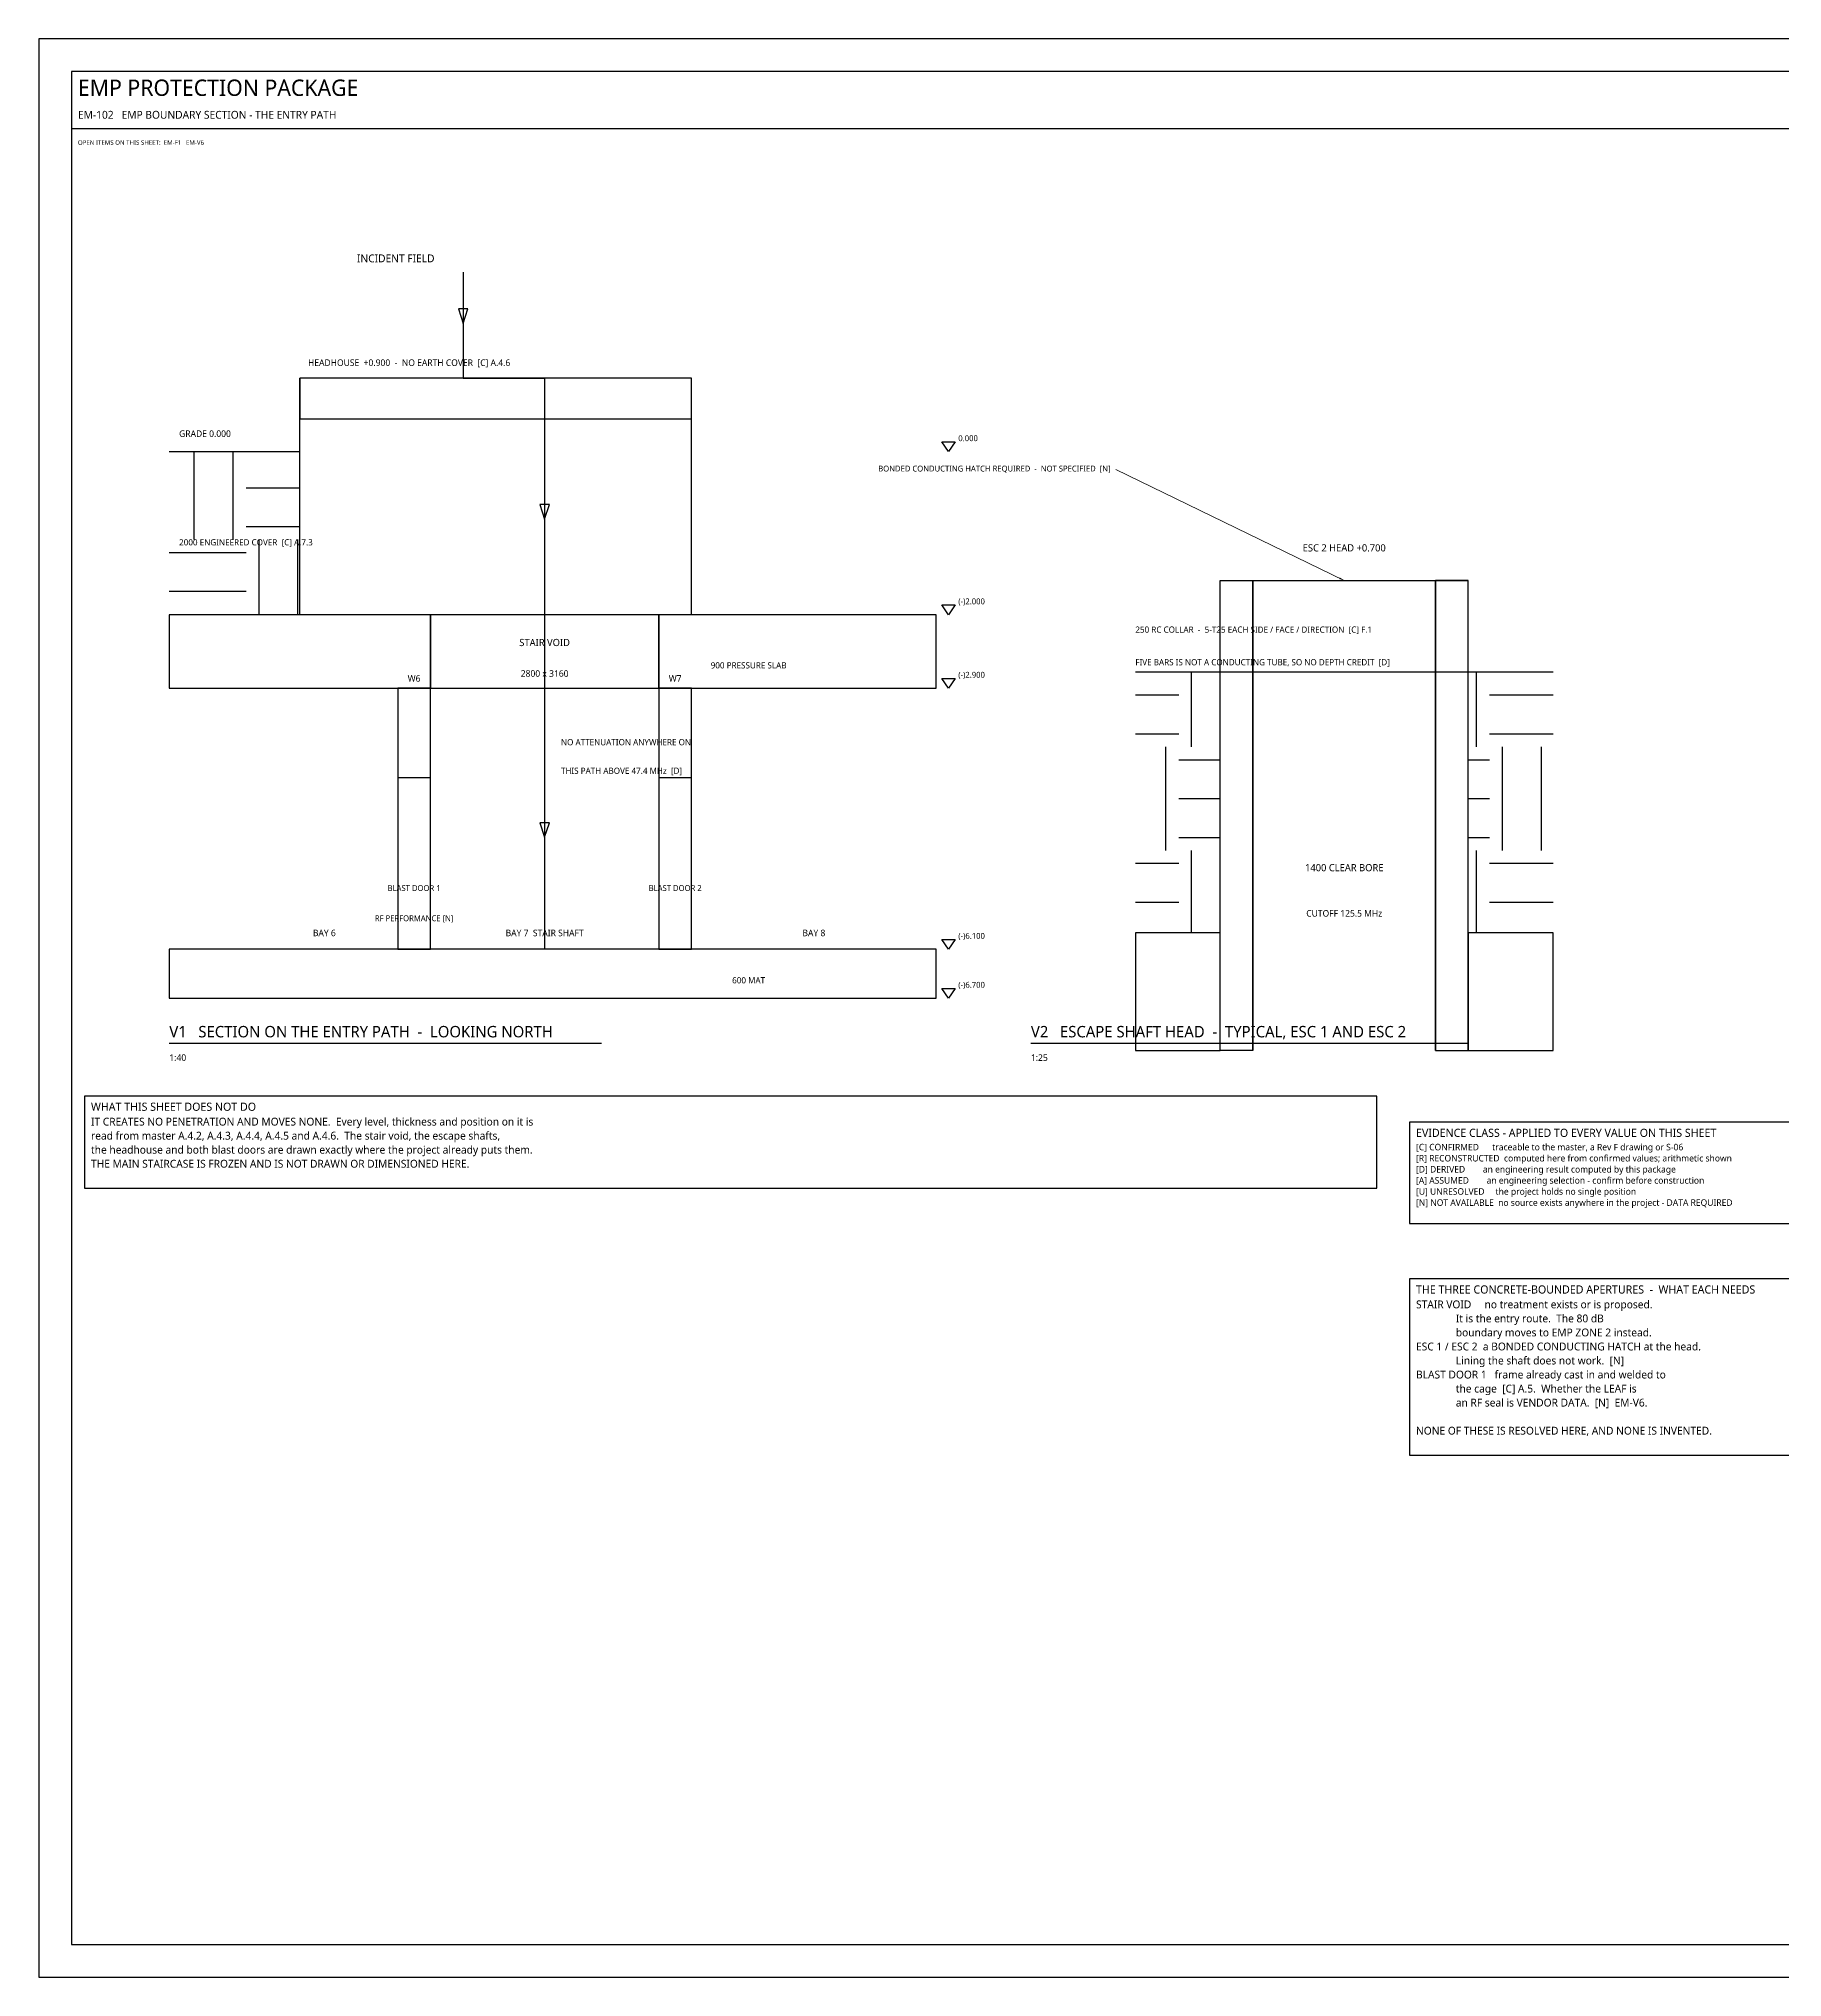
# Model space of a CAD drawing. Header units: millimetres. Extents: x 0 to 841, y 0 to 594.
# Drawn here: x 0 to 534, y 0 to 594 of the extents above; entities that cross this region are included whole.
import ezdxf
from ezdxf.enums import TextEntityAlignment as Align

# ---------------------------------------------------------------- set-up
doc = ezdxf.new("R2010")
doc.units = ezdxf.units.MM
for name, color, linetype in [('E-APERTURE', 1, 'Continuous'), ('E-SHIELD', 2, 'Continuous'), ('M-EXISTING', 8, 'Continuous'), ('M-FLAG', 1, 'Continuous'), ('M-LEVEL', 4, 'Continuous'), ('M-STRUCT', 7, 'Continuous'), ('M-TEXT', 7, 'Continuous'), ('M-TITLE', 7, 'Continuous'), ('S-CALLOUT', 2, 'Continuous'), ('S-LEVEL', 4, 'Continuous'), ('S-NOTE', 7, 'Continuous'), ('S-TEXT', 7, 'Continuous'), ('S-TITLE', 7, 'Continuous')]:
    doc.layers.add(name, color=color, linetype=linetype)
doc.styles.add('OpenSans', font='OpenSans-Regular.ttf')
doc.dimstyles.new('SC-DIM', dxfattribs={"dimtxt": 1.8, "dimasz": 1.6, "dimexe": 1.2, "dimexo": 1, "dimgap": 0.8, "dimtad": 1, "dimdec": 0, "dimblk": 'ARCHTICK', "dimcen": 2.5, "dimclrd": 4, "dimclre": 4, "dimclrt": 4, "dimazin": 3, "dimtfac": 1, "dimtmove": 0, "dimatfit": 3, "dimlwd": 13, "dimlwe": 13})

# ---------------------------------------------------------------- blocks, each defined once
blk = doc.blocks.new('LEVELMK')
at = {"layer": 'S-LEVEL'}
blk.add_lwpolyline([(0, 0), (-2, 3), (2, 3), (0, 0)], close=True, dxfattribs=at)
blk = doc.blocks.new('_ARCHTICK')
at = {"color": 0, "linetype": 'BYBLOCK', "const_width": 0.15}
blk.add_lwpolyline([(-0.5, -0.5), (0.5, 0.5)], dxfattribs=at)

msp = doc.modelspace()

# ---------------------------------------------------------------- hatches: boundary and pattern name
at = {"layer": 'M-EXISTING'}
h = msp.add_hatch(dxfattribs=at)
h.set_pattern_fill('EARTH', scale=5)
h.paths.add_polyline_path([(40, 417.5), (80, 417.5), (80, 467.5), (40, 467.5)])
h = msp.add_hatch(dxfattribs=at)
h.set_pattern_fill('EARTH', scale=5)
h.paths.add_polyline_path([(336, 320), (362, 320), (362, 400), (336, 400)])
h = msp.add_hatch(dxfattribs=at)
h.set_pattern_fill('EARTH', scale=5)
h.paths.add_polyline_path([(438, 320), (464, 320), (464, 400), (438, 400)])

# ---------------------------------------------------------------- linework, layer by layer
at = {"layer": 'E-APERTURE'}
for p, q in [((372, 284), (372, 428)), ((428, 284), (428, 428))]:
    msp.add_line(p, q, dxfattribs=at)
msp.add_lwpolyline([(130, 522.5), (130, 490), (155, 490), (155, 315)], dxfattribs=at)
for points in [[(130, 506.8), (131.44, 511.28), (128.56, 511.28)], [(155, 446.8), (156.44, 451.28), (153.56, 451.28)], [(120, 395), (190, 395), (190, 417.5), (120, 417.5)], [(155, 349.3), (156.44, 353.78), (153.56, 353.78)]]:
    msp.add_lwpolyline(points, close=True, dxfattribs=at)
at = {"layer": 'E-SHIELD'}
msp.add_line((362, 428), (438, 428), dxfattribs=at)
at = {"layer": 'M-EXISTING'}
for p, q in [((40, 467.5), (80, 467.5)), ((336, 400), (464, 400))]:
    msp.add_line(p, q, dxfattribs=at)
at = {"layer": 'M-FLAG'}
for points in [[(110, 315), (120, 315), (120, 367.5), (110, 367.5)], [(190, 315), (200, 315), (200, 367.5), (190, 367.5)]]:
    msp.add_lwpolyline(points, close=True, dxfattribs=at)
at = {"layer": 'M-STRUCT'}
for p, q in [((80, 417.5), (80, 490)), ((200, 417.5), (200, 490))]:
    msp.add_line(p, q, dxfattribs=at)
for points in [[(80, 477.5), (200, 477.5), (200, 490), (80, 490)], [(372, 284), (362, 284), (362, 428), (372, 428)], [(428, 284), (438, 284), (438, 428), (428, 428)], [(40, 395), (120, 395), (120, 417.5), (40, 417.5)], [(190, 395), (275, 395), (275, 417.5), (190, 417.5)], [(110, 315), (120, 315), (120, 395), (110, 395)], [(190, 315), (200, 315), (200, 395), (190, 395)], [(40, 300), (275, 300), (275, 315), (40, 315)], [(336, 284), (362, 284), (362, 320), (336, 320)], [(438, 284), (464, 284), (464, 320), (438, 320)]]:
    msp.add_lwpolyline(points, close=True, dxfattribs=at)
at = {"layer": 'M-TITLE'}
msp.add_line((10, 566.5), (831, 566.5), dxfattribs=at)
at = {"layer": 'S-TITLE'}
for p, q in [((40, 286.2), (172.39, 286.2)), ((304, 286.2), (437.907, 286.2))]:
    msp.add_line(p, q, dxfattribs=at)
for points in [[(0, 0), (841, 0), (841, 594), (0, 594)], [(10, 10), (831, 10), (831, 584), (10, 584)], [(14, 241.775), (410, 241.775), (410, 270), (14, 270)], [(420, 230.975), (642, 230.975), (642, 262), (420, 262)], [(420, 159.975), (642, 159.975), (642, 214), (420, 214)]]:
    msp.add_lwpolyline(points, close=True, dxfattribs=at)

# ---------------------------------------------------------------- block references
at = {"layer": 'S-LEVEL'}
for p in [(278.75, 467.5), (278.75, 417.5), (278.75, 395), (278.75, 315), (278.75, 300)]:
    msp.add_blockref('LEVELMK', p, dxfattribs=at)

# ---------------------------------------------------------------- texts
at = {"layer": 'E-APERTURE', "style": 'OpenSans'}
for s, height, p in [('INCIDENT FIELD', 2.4, (97.5, 525.5)), ('HEADHOUSE  +0.900  -  NO EARTH COVER  [C] A.4.6', 2, (82.5, 493.75)), ('NO ATTENUATION ANYWHERE ON', 1.9, (160, 377.5)), ('THIS PATH ABOVE 47.4 MHz  [D]', 1.9, (160, 368.75))]:
    msp.add_text(s, height=height, dxfattribs=at).set_placement(p)
for s, height, p in [('STAIR VOID', 2.2, (155, 409)), ('2800 x 3160', 2, (155, 399.5)), ('1400 CLEAR BORE', 2.2, (400, 340)), ('CUTOFF 125.5 MHz', 2, (400, 326))]:
    msp.add_text(s, height=height, dxfattribs=at).set_placement(p, align=Align.MIDDLE_CENTER)
at = {"layer": 'M-EXISTING', "style": 'OpenSans'}
msp.add_text('2000 ENGINEERED COVER  [C] A.7.3', height=1.9, dxfattribs=at).set_placement((43, 438.75))
at = {"layer": 'M-FLAG', "style": 'OpenSans'}
msp.add_text('OPEN ITEMS ON THIS SHEET:  EM-F1   EM-V6', height=1.4, dxfattribs=at).set_placement((12, 561.5))
for s, p in [('BLAST DOOR 1', (115, 333.75)), ('BLAST DOOR 2', (195, 333.75)), ('RF PERFORMANCE [N]', (115, 324.5))]:
    msp.add_text(s, height=1.8, dxfattribs=at).set_placement(p, align=Align.MIDDLE_CENTER)
at = {"layer": 'M-LEVEL', "style": 'OpenSans'}
msp.add_text('GRADE 0.000', height=2, dxfattribs=at).set_placement((43, 472))
at = {"layer": 'M-STRUCT', "style": 'OpenSans'}
for s, p in [('900 PRESSURE SLAB', (217.5, 402)), ('600 MAT', (217.5, 305.5))]:
    msp.add_text(s, height=1.9, dxfattribs=at).set_placement(p, align=Align.MIDDLE_CENTER)
at = {"layer": 'M-TEXT', "style": 'OpenSans'}
for s, height, p in [('ESC 2 HEAD +0.700', 2.2, (400, 438)), ('W6', 2, (115, 398)), ('W7', 2, (195, 398)), ('BAY 6', 2, (87.5, 320)), ('BAY 7  STAIR SHAFT', 2, (155, 320)), ('BAY 8', 2, (237.5, 320))]:
    msp.add_text(s, height=height, dxfattribs=at).set_placement(p, align=Align.MIDDLE_CENTER)
for s, p in [('250 RC COLLAR  -  5-T25 EACH SIDE / FACE / DIRECTION  [C] F.1', (336, 412)), ('FIVE BARS IS NOT A CONDUCTING TUBE, SO NO DEPTH CREDIT  [D]', (336, 402))]:
    msp.add_text(s, height=1.9, dxfattribs=at).set_placement(p)
at = {"layer": 'M-TITLE', "style": 'OpenSans'}
for s, height, p in [('EMP PROTECTION PACKAGE', 5, (12, 576.5)), ('EM-102   EMP BOUNDARY SECTION - THE ENTRY PATH', 2.4, (12, 569.5))]:
    msp.add_text(s, height=height, dxfattribs=at).set_placement(p)
at = {"layer": 'S-CALLOUT', "style": 'OpenSans'}
msp.add_text('BONDED CONDUCTING HATCH REQUIRED  -  NOT SPECIFIED  [N]', height=1.8, dxfattribs=at).set_placement((328.4, 461.4), align=Align.RIGHT)
at = {"layer": 'S-LEVEL', "style": 'OpenSans'}
for s, p in [('0.000', (281.75, 470.7)), ('(-)2.000', (281.75, 420.7)), ('(-)2.900', (281.75, 398.2)), ('(-)6.100', (281.75, 318.2)), ('(-)6.700', (281.75, 303.2))]:
    msp.add_text(s, height=1.8, dxfattribs=at).set_placement(p)
at = {"layer": 'S-NOTE', "style": 'OpenSans'}
for s, height, p in [('IT CREATES NO PENETRATION AND MOVES NONE.  Every level, thickness and position on it is', 2.4, (16, 260.975)), ('read from master A.4.2, A.4.3, A.4.4, A.4.5 and A.4.6.  The stair void, the escape shafts,', 2.4, (16, 256.675)), ('[C] CONFIRMED      traceable to the master, a Rev F drawing or S-06', 2, (422, 253.375)), ('THE MAIN STAIRCASE IS FROZEN AND IS NOT DRAWN OR DIMENSIONED HERE.', 2.4, (16, 248.075)), ('the headhouse and both blast doors are drawn exactly where the project already puts them.', 2.4, (16, 252.375)), ('[R] RECONSTRUCTED  computed here from confirmed values; arithmetic shown', 2, (422, 249.975)), ('[D] DERIVED        an engineering result computed by this package', 2, (422, 246.575)), ('[A] ASSUMED        an engineering selection - confirm before construction', 2, (422, 243.175)), ('[U] UNRESOLVED     the project holds no single position', 2, (422, 239.775)), ('[N] NOT AVAILABLE  no source exists anywhere in the project - DATA REQUIRED', 2, (422, 236.375)), ('STAIR VOID     no treatment exists or is proposed.', 2.4, (422, 204.975)), ('               It is the entry route.  The 80 dB', 2.4, (422, 200.675)), ('               boundary moves to EMP ZONE 2 instead.', 2.4, (422, 196.375)), ('ESC 1 / ESC 2  a BONDED CONDUCTING HATCH at the head.', 2.4, (422, 192.075)), ('               Lining the shaft does not work.  [N]', 2.4, (422, 187.775)), ('BLAST DOOR 1   frame already cast in and welded to', 2.4, (422, 183.475)), ('               the cage  [C] A.5.  Whether the LEAF is', 2.4, (422, 179.175)), ('               an RF seal is VENDOR DATA.  [N]  EM-V6.', 2.4, (422, 174.875)), ('NONE OF THESE IS RESOLVED HERE, AND NONE IS INVENTED.', 2.4, (422, 166.275))]:
    msp.add_text(s, height=height, dxfattribs=at).set_placement(p)
at = {"layer": 'S-TEXT', "style": 'OpenSans'}
for s, p in [('1:40', (40, 280.8)), ('1:25', (304, 280.8))]:
    msp.add_text(s, height=2, dxfattribs=at).set_placement(p)
at = {"layer": 'S-TITLE', "style": 'OpenSans'}
for s, height, p in [('V1   SECTION ON THE ENTRY PATH  -  LOOKING NORTH', 3.5, (40, 288)), ('V2   ESCAPE SHAFT HEAD  -  TYPICAL, ESC 1 AND ESC 2', 3.5, (304, 288)), ('WHAT THIS SHEET DOES NOT DO', 2.5, (16, 265.5)), ('EVIDENCE CLASS - APPLIED TO EVERY VALUE ON THIS SHEET', 2.5, (422, 257.5)), ('THE THREE CONCRETE-BOUNDED APERTURES  -  WHAT EACH NEEDS', 2.5, (422, 209.5))]:
    msp.add_text(s, height=height, dxfattribs=at).set_placement(p)

# ---------------------------------------------------------------- leaders
at = {"layer": 'S-CALLOUT'}
msp.add_leader([(400, 428), (330, 462)], dimstyle='SC-DIM', dxfattribs=at)

doc.saveas('drawing.dxf')
